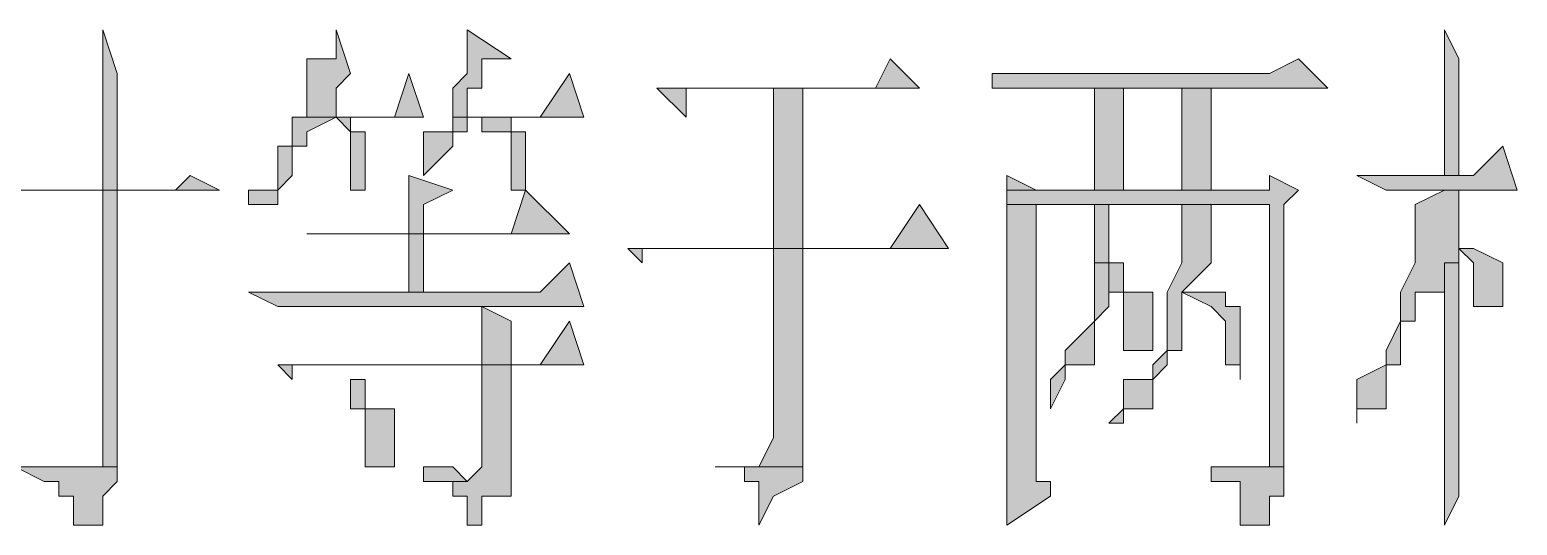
# Model space of a CAD drawing. Header units: millimetres. Extents: x 20 to 821, y 1 to 1134.
# Drawn here: x 682.38 to 700.74, y 598.46 to 604.58 of the extents above; entities that cross this region are included whole.
import ezdxf

# ---------------------------------------------------------------- set-up
doc = ezdxf.new("R2010")
doc.units = ezdxf.units.MM
doc.layers.add('1', color=7, linetype='Continuous')

msp = doc.modelspace()

# ---------------------------------------------------------------- hatches: boundary and pattern name
h = msp.add_hatch(color=0)
h.dxf.hatch_style = 2
h.paths.add_polyline_path([(683.28, 604.581732), (683.28, 602.601732), (683.46, 602.601732), (683.46, 604.041732)])
h = msp.add_hatch(color=0)
h.dxf.hatch_style = 2
h.paths.add_polyline_path([(686.16, 604.581732), (686.16, 604.221732), (685.8, 604.221732), (685.8, 603.501732), (686.16, 603.501732), (686.16, 603.861732), (686.34, 604.041732)])
h = msp.add_hatch(color=0)
h.dxf.hatch_style = 2
h.paths.add_polyline_path([(687.78, 604.581732), (687.78, 604.041732), (687.6, 603.861732), (687.6, 603.501732), (687.78, 603.501732), (687.78, 603.861732), (687.96, 603.861732), (687.96, 604.221732), (688.32, 604.221732)])
h = msp.add_hatch(color=0)
h.dxf.hatch_style = 2
h.paths.add_polyline_path([(699.84, 604.581732), (699.84, 602.781732), (700.02, 602.781732), (700.02, 604.221732)])
h = msp.add_hatch(color=0)
h.dxf.hatch_style = 2
h.paths.add_polyline_path([(693, 604.221732), (692.82, 603.861732), (690.12, 603.861732), (690.48, 603.501732), (690.48, 603.861732), (690.66, 603.861732), (693.36, 603.861732)])
h = msp.add_hatch(color=0)
h.dxf.hatch_style = 2
h.paths.add_polyline_path([(698.04, 604.221732), (697.68, 604.041732), (694.26, 604.041732), (694.26, 603.861732), (698.4, 603.861732)])
h = msp.add_hatch(color=0)
h.dxf.hatch_style = 2
h.paths.add_polyline_path([(687.06, 604.041732), (686.88, 603.501732), (685.62, 603.501732), (685.62, 603.321732), (685.62, 603.141732), (685.44, 603.141732), (685.44, 602.601732), (685.08, 602.601732), (685.08, 602.421732), (685.44, 602.421732), (685.44, 602.601732), (685.62, 602.781732), (685.62, 603.141732), (685.8, 603.141732), (685.8, 603.321732), (686.16, 603.501732), (687.24, 603.501732)])
h = msp.add_hatch(color=0)
h.dxf.hatch_style = 2
h.paths.add_polyline_path([(689.04, 604.041732), (688.68, 603.501732), (687.6, 603.501732), (687.6, 603.321732), (687.24, 603.321732), (687.24, 603.141732), (687.24, 602.781732), (687.6, 603.141732), (687.6, 603.321732), (687.78, 603.321732), (687.78, 603.501732), (687.96, 603.501732), (689.22, 603.501732)])
h = msp.add_hatch(color=0)
h.dxf.hatch_style = 2
h.paths.add_polyline_path([(691.56, 601.881732), (691.92, 601.881732), (691.92, 603.861732), (691.56, 603.861732)])
h = msp.add_hatch(color=0)
h.dxf.hatch_style = 2
h.paths.add_polyline_path([(695.52, 603.861732), (695.52, 602.601732), (695.88, 602.601732), (695.88, 603.861732), (696.6, 603.861732)])
h = msp.add_hatch(color=0)
h.dxf.hatch_style = 2
h.paths.add_polyline_path([(696.96, 603.861732), (695.52, 603.861732), (696.6, 603.861732), (696.6, 602.601732), (695.88, 602.601732), (695.52, 602.601732), (696.96, 602.601732)])
h = msp.add_hatch(color=0)
h.dxf.hatch_style = 2
h.paths.add_polyline_path([(686.34, 603.501732), (686.16, 603.501732), (686.34, 603.321732), (686.34, 602.601732), (686.52, 602.601732), (686.52, 603.321732), (686.34, 603.321732)])
h = msp.add_hatch(color=0)
h.dxf.hatch_style = 2
h.paths.add_polyline_path([(687.96, 603.501732), (687.96, 603.321732), (688.32, 603.321732), (688.32, 602.601732), (688.5, 602.601732), (688.5, 603.321732), (688.32, 603.321732), (688.32, 603.501732)])
h = msp.add_hatch(color=0)
h.dxf.hatch_style = 2
h.paths.add_polyline_path([(700.56, 603.141732), (700.2, 602.781732), (698.76, 602.781732), (699.12, 602.601732), (700.74, 602.601732)])
h = msp.add_hatch(color=0)
h.dxf.hatch_style = 2
h.paths.add_polyline_path([(684.36, 602.781732), (684.18, 602.601732), (680.58, 602.601732), (680.76, 602.421732), (681.12, 602.421732), (681.12, 602.601732), (684.72, 602.601732)])
h = msp.add_hatch(color=0)
h.dxf.hatch_style = 2
h.paths.add_polyline_path([(687.06, 602.781732), (687.06, 602.061732), (687.24, 602.061732), (687.24, 602.421732), (687.6, 602.601732)])
h = msp.add_hatch(color=0)
h.dxf.hatch_style = 2
h.paths.add_polyline_path([(694.44, 602.781732), (694.44, 602.601732), (694.8, 602.601732)])
h = msp.add_hatch(color=0)
h.dxf.hatch_style = 2
h.paths.add_polyline_path([(697.68, 602.781732), (697.68, 602.601732), (696.96, 602.601732), (694.44, 602.601732), (694.44, 602.421732), (697.68, 602.421732), (697.68, 599.541732), (697.68, 599.181732), (697.32, 599.181732), (697.86, 599.181732), (697.86, 599.541732), (697.86, 602.421732), (698.04, 602.601732)])
h = msp.add_hatch(color=0)
h.dxf.hatch_style = 2
h.paths.add_polyline_path([(683.46, 602.601732), (683.28, 602.601732), (683.28, 599.541732), (683.28, 599.181732), (682.92, 599.181732), (683.46, 599.181732)])
h = msp.add_hatch(color=0)
h.dxf.hatch_style = 2
h.paths.add_polyline_path([(688.5, 602.601732), (688.32, 602.061732), (685.8, 602.061732), (686.16, 602.061732), (689.04, 602.061732)])
h = msp.add_hatch(color=0)
h.dxf.hatch_style = 2
h.paths.add_polyline_path([(700.02, 602.601732), (699.84, 602.601732), (699.48, 602.421732), (699.48, 601.701732), (699.3, 601.341732), (699.3, 600.981732), (699.12, 600.621732), (699.12, 600.441732), (698.76, 600.261732), (698.76, 599.721732), (698.76, 599.901732), (699.12, 599.901732), (699.12, 600.261732), (699.12, 600.441732), (699.3, 600.441732), (699.3, 600.981732), (699.48, 600.981732), (699.48, 601.341732), (699.84, 601.341732), (699.84, 601.701732), (700.02, 601.701732)])
h = msp.add_hatch(color=0)
h.dxf.hatch_style = 2
h.paths.add_polyline_path([(693.36, 602.421732), (693, 601.881732), (689.76, 601.881732), (689.94, 601.701732), (689.94, 601.881732), (690.12, 601.881732), (693.72, 601.881732)])
h = msp.add_hatch(color=0)
h.dxf.hatch_style = 2
h.paths.add_polyline_path([(694.44, 602.421732), (694.44, 598.821732), (694.44, 598.461732), (694.98, 598.821732), (694.98, 599.001732), (694.8, 599.001732), (694.8, 602.421732), (695.52, 602.421732), (697.68, 602.421732)])
h = msp.add_hatch(color=0)
h.dxf.hatch_style = 2
h.paths.add_polyline_path([(695.88, 602.421732), (695.52, 602.421732), (695.52, 602.061732), (695.52, 601.701732), (695.7, 601.701732), (695.7, 601.341732), (695.88, 601.341732), (695.88, 600.621732), (696.24, 600.621732), (696.24, 601.341732), (695.88, 601.341732), (695.88, 601.701732), (695.7, 601.701732), (695.7, 602.421732)])
h = msp.add_hatch(color=0)
h.dxf.hatch_style = 2
h.paths.add_polyline_path([(696.96, 602.421732), (696.6, 602.421732), (696.6, 602.061732), (696.6, 601.701732), (696.42, 601.341732), (696.42, 600.621732), (696.24, 600.441732), (696.24, 600.261732), (695.88, 600.261732), (695.88, 599.901732), (695.7, 599.721732), (695.88, 599.721732), (695.88, 599.901732), (696.24, 599.901732), (696.24, 600.261732), (696.42, 600.441732), (696.42, 600.621732), (696.6, 600.621732), (696.6, 601.341732), (696.96, 601.341732), (696.6, 601.341732), (696.96, 601.701732)])
h = msp.add_hatch(color=0)
h.dxf.hatch_style = 2
h.paths.add_polyline_path([(687.06, 601.341732), (687.24, 601.341732), (687.24, 602.061732), (687.06, 602.061732)])
h = msp.add_hatch(color=0)
h.dxf.hatch_style = 2
h.paths.add_polyline_path([(691.92, 601.881732), (691.56, 601.881732), (691.56, 599.541732), (691.38, 599.181732), (691.92, 599.181732)])
h = msp.add_hatch(color=0)
h.dxf.hatch_style = 2
h.paths.add_polyline_path([(700.02, 601.881732), (700.2, 601.701732), (700.2, 601.161732), (700.56, 601.161732), (700.56, 601.701732), (700.2, 601.881732)])
h = msp.add_hatch(color=0)
h.dxf.hatch_style = 2
h.paths.add_polyline_path([(689.04, 601.701732), (688.68, 601.341732), (685.08, 601.341732), (685.44, 601.161732), (689.22, 601.161732)])
h = msp.add_hatch(color=0)
h.dxf.hatch_style = 2
h.paths.add_polyline_path([(695.52, 601.701732), (695.52, 600.981732), (695.16, 600.621732), (695.16, 600.441732), (694.98, 600.261732), (694.98, 599.901732), (695.16, 600.261732), (695.16, 600.441732), (695.52, 600.441732), (695.52, 600.981732), (695.7, 601.161732), (695.7, 601.701732)])
h = msp.add_hatch(color=0)
h.dxf.hatch_style = 2
h.paths.add_polyline_path([(700.02, 601.701732), (699.84, 601.701732), (699.84, 601.341732), (699.84, 598.461732), (700.02, 598.821732), (700.02, 599.001732)])
h = msp.add_hatch(color=0)
h.dxf.hatch_style = 2
h.paths.add_polyline_path([(696.96, 601.341732), (696.6, 601.341732), (696.96, 601.161732), (697.14, 600.981732), (697.14, 600.441732), (697.32, 600.441732), (697.32, 600.261732), (697.32, 600.441732), (697.32, 601.161732), (697.14, 601.161732), (697.14, 601.341732)])
h = msp.add_hatch(color=0)
h.dxf.hatch_style = 2
h.paths.add_polyline_path([(687.96, 601.161732), (687.96, 600.441732), (688.32, 600.441732), (688.32, 600.981732)])
h = msp.add_hatch(color=0)
h.dxf.hatch_style = 2
h.paths.add_polyline_path([(689.04, 600.981732), (688.68, 600.441732), (685.44, 600.441732), (685.62, 600.261732), (685.62, 600.441732), (685.8, 600.441732), (689.22, 600.441732)])
h = msp.add_hatch(color=0)
h.dxf.hatch_style = 2
h.paths.add_polyline_path([(688.32, 600.441732), (687.96, 600.441732), (687.96, 599.181732), (687.78, 599.001732), (687.24, 599.001732), (687.6, 599.001732), (687.6, 598.821732), (687.78, 598.821732), (687.78, 598.461732), (687.96, 598.461732), (687.96, 598.821732), (688.32, 598.821732)])
h = msp.add_hatch(color=0)
h.dxf.hatch_style = 2
h.paths.add_polyline_path([(686.34, 600.261732), (686.34, 599.901732), (686.52, 599.901732), (686.52, 599.181732), (686.88, 599.181732), (686.88, 599.901732), (686.52, 599.901732), (686.52, 600.261732)])
h = msp.add_hatch(color=0)
h.dxf.hatch_style = 2
h.paths.add_polyline_path([(682.2, 599.181732), (682.56, 599.001732), (682.74, 599.001732), (682.74, 598.821732), (682.92, 598.821732), (682.92, 598.461732), (683.28, 598.461732), (683.28, 598.821732), (683.46, 599.001732), (683.46, 599.181732), (682.92, 599.181732)])
h = msp.add_hatch(color=0)
h.dxf.hatch_style = 2
h.paths.add_polyline_path([(687.24, 599.181732), (687.24, 599.001732), (687.78, 599.001732), (687.6, 599.181732)])
h = msp.add_hatch(color=0)
h.dxf.hatch_style = 2
h.paths.add_polyline_path([(690.84, 599.181732), (691.2, 599.181732), (691.2, 599.001732), (691.38, 599.001732), (691.38, 598.821732), (691.38, 598.461732), (691.56, 598.821732), (691.92, 599.001732), (691.92, 599.181732), (691.38, 599.181732)])
h = msp.add_hatch(color=0)
h.dxf.hatch_style = 2
h.paths.add_polyline_path([(696.96, 599.181732), (696.96, 599.001732), (697.14, 599.001732), (697.32, 599.001732), (697.32, 598.821732), (697.32, 598.461732), (697.68, 598.461732), (697.68, 598.821732), (697.86, 598.821732), (697.86, 599.181732), (697.32, 599.181732)])

# ---------------------------------------------------------------- linework, layer by layer
at = {"layer": '1', "color": 0, "lineweight": 5}
for points in [[(683.28, 604.581732), (683.28, 602.601732), (683.46, 602.601732), (683.46, 604.041732), (683.28, 604.581732)], [(686.16, 604.581732), (686.16, 604.221732), (685.8, 604.221732), (685.8, 603.501732), (686.16, 603.501732), (686.16, 603.861732), (686.34, 604.041732), (686.16, 604.581732)], [(687.78, 604.581732), (687.78, 604.041732), (687.6, 603.861732), (687.6, 603.501732), (687.78, 603.501732), (687.78, 603.861732), (687.96, 603.861732), (687.96, 604.221732), (688.32, 604.221732), (687.78, 604.581732)], [(699.84, 604.581732), (699.84, 602.781732), (700.02, 602.781732), (700.02, 604.221732), (699.84, 604.581732)], [(693, 604.221732), (692.82, 603.861732), (690.12, 603.861732), (690.48, 603.501732), (690.48, 603.861732), (690.66, 603.861732), (693.36, 603.861732), (693, 604.221732)], [(698.04, 604.221732), (697.68, 604.041732), (694.26, 604.041732), (694.26, 603.861732), (698.4, 603.861732), (698.04, 604.221732)], [(687.06, 604.041732), (686.88, 603.501732), (685.62, 603.501732), (685.62, 603.321732), (685.62, 603.141732), (685.44, 603.141732), (685.44, 602.601732), (685.08, 602.601732), (685.08, 602.421732), (685.44, 602.421732), (685.44, 602.601732), (685.62, 602.781732), (685.62, 603.141732), (685.8, 603.141732), (685.8, 603.321732), (686.16, 603.501732), (687.24, 603.501732), (687.06, 604.041732)], [(689.04, 604.041732), (688.68, 603.501732), (687.6, 603.501732), (687.6, 603.321732), (687.24, 603.321732), (687.24, 603.141732), (687.24, 602.781732), (687.6, 603.141732), (687.6, 603.321732), (687.78, 603.321732), (687.78, 603.501732), (687.96, 603.501732), (689.22, 603.501732), (689.04, 604.041732)], [(691.56, 601.881732), (691.92, 601.881732), (691.92, 603.861732), (691.56, 603.861732), (691.56, 601.881732)], [(695.52, 603.861732), (695.52, 602.601732), (695.88, 602.601732), (695.88, 603.861732), (696.6, 603.861732), (695.52, 603.861732)], [(696.96, 603.861732), (695.52, 603.861732), (696.6, 603.861732), (696.6, 602.601732), (695.88, 602.601732), (695.52, 602.601732), (696.96, 602.601732), (696.96, 603.861732)], [(686.34, 603.501732), (686.16, 603.501732), (686.34, 603.321732), (686.34, 602.601732), (686.52, 602.601732), (686.52, 603.321732), (686.34, 603.321732), (686.34, 603.501732)], [(687.96, 603.501732), (687.96, 603.321732), (688.32, 603.321732), (688.32, 602.601732), (688.5, 602.601732), (688.5, 603.321732), (688.32, 603.321732), (688.32, 603.501732), (687.96, 603.501732)], [(700.56, 603.141732), (700.2, 602.781732), (698.76, 602.781732), (699.12, 602.601732), (700.74, 602.601732), (700.56, 603.141732)], [(684.36, 602.781732), (684.18, 602.601732), (680.58, 602.601732), (680.76, 602.421732), (681.12, 602.421732), (681.12, 602.601732), (684.72, 602.601732), (684.36, 602.781732)], [(687.06, 602.781732), (687.06, 602.061732), (687.24, 602.061732), (687.24, 602.421732), (687.6, 602.601732), (687.06, 602.781732)], [(694.44, 602.781732), (694.44, 602.601732), (694.8, 602.601732), (694.44, 602.781732)], [(697.68, 602.781732), (697.68, 602.601732), (696.96, 602.601732), (694.44, 602.601732), (694.44, 602.421732), (697.68, 602.421732), (697.68, 599.541732), (697.68, 599.181732), (697.32, 599.181732), (697.86, 599.181732), (697.86, 599.541732), (697.86, 602.421732), (698.04, 602.601732), (697.68, 602.781732)], [(683.46, 602.601732), (683.28, 602.601732), (683.28, 599.541732), (683.28, 599.181732), (682.92, 599.181732), (683.46, 599.181732), (683.46, 602.601732)], [(688.5, 602.601732), (688.32, 602.061732), (685.8, 602.061732), (686.16, 602.061732), (689.04, 602.061732), (688.5, 602.601732)], [(700.02, 602.601732), (699.84, 602.601732), (699.48, 602.421732), (699.48, 601.701732), (699.3, 601.341732), (699.3, 600.981732), (699.12, 600.621732), (699.12, 600.441732), (698.76, 600.261732), (698.76, 599.721732), (698.76, 599.901732), (699.12, 599.901732), (699.12, 600.261732), (699.12, 600.441732), (699.3, 600.441732), (699.3, 600.981732), (699.48, 600.981732), (699.48, 601.341732), (699.84, 601.341732), (699.84, 601.701732), (700.02, 601.701732), (700.02, 602.601732)], [(693.36, 602.421732), (693, 601.881732), (689.76, 601.881732), (689.94, 601.701732), (689.94, 601.881732), (690.12, 601.881732), (693.72, 601.881732), (693.36, 602.421732)], [(694.44, 602.421732), (694.44, 598.821732), (694.44, 598.461732), (694.98, 598.821732), (694.98, 599.001732), (694.8, 599.001732), (694.8, 602.421732), (695.52, 602.421732), (697.68, 602.421732), (694.44, 602.421732)], [(695.88, 602.421732), (695.52, 602.421732), (695.52, 602.061732), (695.52, 601.701732), (695.7, 601.701732), (695.7, 601.341732), (695.88, 601.341732), (695.88, 600.621732), (696.24, 600.621732), (696.24, 601.341732), (695.88, 601.341732), (695.88, 601.341732), (695.88, 601.701732), (695.7, 601.701732), (695.7, 602.421732), (695.88, 602.421732)], [(696.96, 602.421732), (696.6, 602.421732), (696.6, 602.061732), (696.6, 601.701732), (696.42, 601.341732), (696.42, 600.621732), (696.24, 600.441732), (696.24, 600.261732), (695.88, 600.261732), (695.88, 599.901732), (695.7, 599.721732), (695.7, 599.721732), (695.88, 599.721732), (695.88, 599.901732), (696.24, 599.901732), (696.24, 600.261732), (696.42, 600.441732), (696.42, 600.621732), (696.6, 600.621732), (696.6, 601.341732), (696.96, 601.341732), (696.6, 601.341732), (696.96, 601.701732), (696.96, 602.421732)], [(687.06, 601.341732), (687.24, 601.341732), (687.24, 602.061732), (687.06, 602.061732), (687.06, 601.341732)], [(691.92, 601.881732), (691.56, 601.881732), (691.56, 599.541732), (691.38, 599.181732), (691.92, 599.181732), (691.92, 601.881732)], [(700.02, 601.881732), (700.2, 601.701732), (700.2, 601.161732), (700.56, 601.161732), (700.56, 601.701732), (700.2, 601.881732), (700.02, 601.881732)], [(689.04, 601.701732), (688.68, 601.341732), (685.08, 601.341732), (685.44, 601.161732), (689.22, 601.161732), (689.04, 601.701732)], [(695.52, 601.701732), (695.52, 600.981732), (695.16, 600.621732), (695.16, 600.441732), (694.98, 600.261732), (694.98, 599.901732), (695.16, 600.261732), (695.16, 600.441732), (695.52, 600.441732), (695.52, 600.981732), (695.52, 600.981732), (695.7, 601.161732), (695.7, 601.701732), (695.52, 601.701732)], [(700.02, 601.701732), (699.84, 601.701732), (699.84, 601.341732), (699.84, 598.461732), (700.02, 598.821732), (700.02, 599.001732), (700.02, 601.701732)], [(696.96, 601.341732), (696.6, 601.341732), (696.96, 601.161732), (697.14, 600.981732), (697.14, 600.441732), (697.32, 600.441732), (697.32, 600.261732), (697.32, 600.441732), (697.32, 601.161732), (697.14, 601.161732), (697.14, 601.341732), (696.96, 601.341732)], [(687.96, 601.161732), (687.96, 600.441732), (688.32, 600.441732), (688.32, 600.981732), (687.96, 601.161732)], [(689.04, 600.981732), (688.68, 600.441732), (685.44, 600.441732), (685.62, 600.261732), (685.62, 600.441732), (685.8, 600.441732), (689.22, 600.441732), (689.04, 600.981732)], [(688.32, 600.441732), (687.96, 600.441732), (687.96, 599.181732), (687.78, 599.001732), (687.24, 599.001732), (687.6, 599.001732), (687.6, 598.821732), (687.78, 598.821732), (687.78, 598.461732), (687.96, 598.461732), (687.96, 598.821732), (688.32, 598.821732), (688.32, 600.441732)], [(686.34, 600.261732), (686.34, 599.901732), (686.52, 599.901732), (686.52, 599.181732), (686.88, 599.181732), (686.88, 599.901732), (686.52, 599.901732), (686.52, 600.261732), (686.34, 600.261732)], [(682.2, 599.181732), (682.56, 599.001732), (682.74, 599.001732), (682.74, 598.821732), (682.92, 598.821732), (682.92, 598.461732), (683.28, 598.461732), (683.28, 598.821732), (683.46, 599.001732), (683.46, 599.181732), (682.92, 599.181732), (682.2, 599.181732)], [(687.24, 599.181732), (687.24, 599.001732), (687.78, 599.001732), (687.6, 599.181732), (687.24, 599.181732)], [(690.84, 599.181732), (691.2, 599.181732), (691.2, 599.001732), (691.38, 599.001732), (691.38, 598.821732), (691.38, 598.461732), (691.56, 598.821732), (691.92, 599.001732), (691.92, 599.181732), (691.38, 599.181732), (690.84, 599.181732)], [(696.96, 599.181732), (696.96, 599.001732), (697.14, 599.001732), (697.32, 599.001732), (697.32, 598.821732), (697.32, 598.461732), (697.68, 598.461732), (697.68, 598.821732), (697.86, 598.821732), (697.86, 599.181732), (697.32, 599.181732), (696.96, 599.181732)]]:
    msp.add_lwpolyline(points, dxfattribs=at)

doc.saveas('drawing.dxf')
